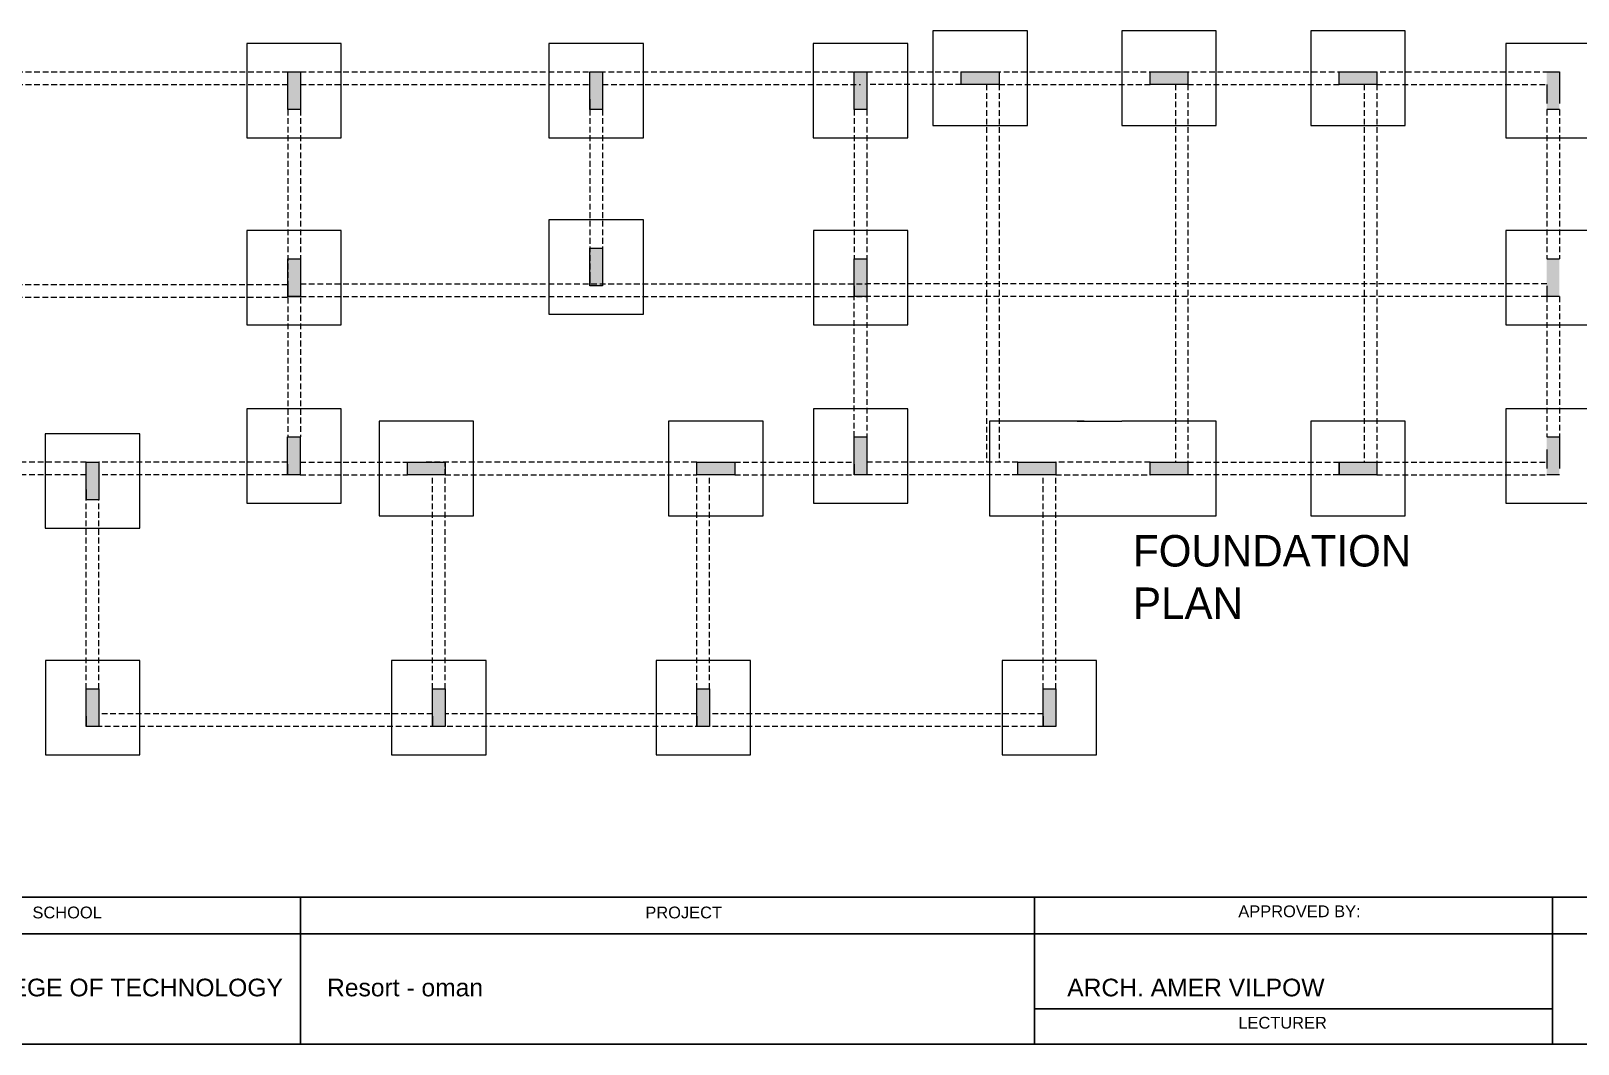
# Model space of a CAD drawing. Header units: inches. Extents: x 4 to 844, y 19 to 530.
# Drawn here: x 449 to 516.8, y 301.8 to 346.2 of the extents above; entities that cross this region are included whole.
import ezdxf

# ---------------------------------------------------------------- set-up
doc = ezdxf.new("R2010")
doc.units = ezdxf.units.IN
doc.header["$MEASUREMENT"] = 0
doc.linetypes.add('DASHED2', pattern=[0.375, 0.25, -0.125])
doc.styles.get("Standard").update_dxf_attribs({"font": 'arial.ttf'})
doc.styles.add('STYLUS', font='stylu.ttf')

msp = doc.modelspace()

# ---------------------------------------------------------------- hatches: boundary and pattern name
at = {"lineweight": 0}
h = msp.add_hatch(color=5, dxfattribs=at)
h.dxf.hatch_style = 1
h.paths.add_polyline_path([(460.24204, 342.7878), (460.79389, 342.7878), (460.79389, 344.44337), (460.24204, 344.44337)])
h = msp.add_hatch(color=5, dxfattribs=at)
h.dxf.hatch_style = 1
h.paths.add_polyline_path([(473.48465, 342.7878), (474.03651, 342.7878), (474.03651, 344.44337), (473.48465, 344.44337)])
h = msp.add_hatch(color=5, dxfattribs=at)
h.dxf.hatch_style = 1
h.paths.add_polyline_path([(485.07036, 342.7878), (485.62221, 342.7878), (485.62221, 344.44337), (485.07036, 344.44337)])
h = msp.add_hatch(color=5, dxfattribs=at)
h.dxf.hatch_style = 1
h.paths.add_polyline_path([(489.76491, 344.44337), (489.76491, 343.89152), (491.42048, 343.89152), (491.42048, 344.44337)])
h = msp.add_hatch(color=5, dxfattribs=at)
h.dxf.hatch_style = 1
h.paths.add_polyline_path([(498.04276, 344.44337), (498.04276, 343.89152), (499.69833, 343.89152), (499.69833, 344.44337)])
h = msp.add_hatch(color=5, dxfattribs=at)
h.dxf.hatch_style = 1
h.paths.add_polyline_path([(506.32061, 344.44337), (506.32061, 343.89152), (507.97618, 343.89152), (507.97618, 344.44337)])
h = msp.add_hatch(color=5, dxfattribs=at)
h.dxf.hatch_style = 1
h.paths.add_polyline_path([(515.9781, 344.44337), (515.42625, 344.44337), (515.42625, 342.7878), (515.9781, 342.7878)])
h = msp.add_hatch(color=5, dxfattribs=at)
h.dxf.hatch_style = 1
h.paths.add_polyline_path([(473.48465, 335.06181), (474.03651, 335.06181), (474.03651, 336.71738), (473.48465, 336.71738)])
h = msp.add_hatch(color=5, dxfattribs=at)
h.dxf.hatch_style = 1
h.paths.add_polyline_path([(460.24058, 334.59819), (460.79243, 334.59819), (460.79243, 336.25376), (460.24058, 336.25376)])
h = msp.add_hatch(color=5, dxfattribs=at)
h.dxf.hatch_style = 1
h.paths.add_polyline_path([(485.07413, 334.59819), (485.62598, 334.59819), (485.62598, 336.25376), (485.07413, 336.25376)])
h = msp.add_hatch(color=5, dxfattribs=at)
h.dxf.hatch_style = 1
h.paths.add_polyline_path([(515.42625, 334.59819), (515.9781, 334.59819), (515.9781, 336.25376), (515.42625, 336.25376)])
h = msp.add_hatch(color=5, dxfattribs=at)
h.dxf.hatch_style = 1
h.paths.add_polyline_path([(460.23635, 326.78396), (460.78821, 326.78396), (460.78821, 328.43953), (460.23635, 328.43953)])
h = msp.add_hatch(color=5, dxfattribs=at)
h.dxf.hatch_style = 1
h.paths.add_polyline_path([(485.07413, 326.78396), (485.62598, 326.78396), (485.62598, 328.43953), (485.07413, 328.43953)])
h = msp.add_hatch(color=5, dxfattribs=at)
h.dxf.hatch_style = 1
h.paths.add_polyline_path([(515.9781, 328.43953), (515.42625, 328.43953), (515.42625, 326.78396), (515.9781, 326.78396)])
h = msp.add_hatch(color=5, dxfattribs=at)
h.dxf.hatch_style = 1
h.paths.add_polyline_path([(451.40664, 325.68024), (451.9585, 325.68024), (451.9585, 327.33581), (451.40664, 327.33581)])
h = msp.add_hatch(color=5, dxfattribs=at)
h.dxf.hatch_style = 1
h.paths.add_polyline_path([(465.48321, 327.33581), (465.48321, 326.78396), (467.13878, 326.78396), (467.13878, 327.33581)])
h = msp.add_hatch(color=5, dxfattribs=at)
h.dxf.hatch_style = 1
h.paths.add_polyline_path([(478.17592, 327.33581), (478.17592, 326.78396), (479.83149, 326.78396), (479.83149, 327.33581)])
h = msp.add_hatch(color=5, dxfattribs=at)
h.dxf.hatch_style = 1
h.paths.add_polyline_path([(492.24826, 327.33581), (492.24826, 326.78396), (493.90383, 326.78396), (493.90383, 327.33581)])
h = msp.add_hatch(color=5, dxfattribs=at)
h.dxf.hatch_style = 1
h.paths.add_polyline_path([(498.04276, 327.33581), (498.04276, 326.78396), (499.69833, 326.78396), (499.69833, 327.33581)])
h = msp.add_hatch(color=5, dxfattribs=at)
h.dxf.hatch_style = 1
h.paths.add_polyline_path([(506.32061, 327.33581), (506.32061, 326.78396), (507.97618, 326.78396), (507.97618, 327.33581)])
h = msp.add_hatch(color=5, dxfattribs=at)
h.dxf.hatch_style = 1
h.paths.add_polyline_path([(451.41087, 315.74682), (451.96272, 315.74682), (451.96272, 317.40239), (451.41087, 317.40239)])
h = msp.add_hatch(color=5, dxfattribs=at)
h.dxf.hatch_style = 1
h.paths.add_polyline_path([(466.58693, 315.74682), (467.13878, 315.74682), (467.13878, 317.40239), (466.58693, 317.40239)])
h = msp.add_hatch(color=5, dxfattribs=at)
h.dxf.hatch_style = 1
h.paths.add_polyline_path([(478.17592, 315.74682), (478.72778, 315.74682), (478.72778, 317.40239), (478.17592, 317.40239)])
h = msp.add_hatch(color=5, dxfattribs=at)
h.dxf.hatch_style = 1
h.paths.add_polyline_path([(493.35198, 315.74682), (493.90383, 315.74682), (493.90383, 317.40239), (493.35198, 317.40239)])

# ---------------------------------------------------------------- linework, layer by layer
at = {"color": 18, "linetype": 'DASHED2', "lineweight": 0, "true_color": 0x000000}
for p, q in [((433.75145, 344.44337), (460.24204, 344.44337)), ((433.75145, 343.89152), (460.24204, 343.89152)), ((460.79389, 344.44337), (485.34628, 344.44337)), ((460.79389, 343.89152), (473.48465, 343.89152)), ((474.03651, 343.89152), (485.34628, 343.89152)), ((485.62221, 344.44337), (515.70217, 344.44337)), ((489.76491, 343.89152), (485.62221, 343.89152)), ((490.86862, 343.89152), (490.86862, 327.33581)), ((491.42048, 343.89152), (498.04276, 343.89152)), ((491.42048, 343.89152), (491.42048, 327.33581)), ((499.14647, 343.89152), (499.14647, 327.33581)), ((499.69833, 343.89152), (506.32061, 343.89152)), ((499.69833, 343.89152), (499.69833, 327.33581)), ((507.42432, 343.89152), (507.42432, 327.33581)), ((507.97618, 343.89152), (515.42625, 343.89152)), ((507.97618, 343.89152), (507.97618, 327.33581)), ((460.24204, 342.7878), (460.24204, 328.43953)), ((460.79389, 342.7878), (460.79389, 328.43953)), ((473.48465, 342.7878), (473.48465, 335.06181)), ((474.03651, 342.7878), (474.03651, 335.06181)), ((485.07036, 342.7878), (485.07036, 336.25376)), ((485.62221, 342.7878), (485.62221, 336.25376)), ((515.42625, 342.7878), (515.42625, 336.25376)), ((515.9781, 342.7878), (515.9781, 336.25376)), ((460.23635, 335.11275), (443.68815, 335.11275)), ((460.79243, 335.15004), (485.62598, 335.15004)), ((515.42625, 335.15004), (485.62598, 335.15004)), ((460.23635, 334.56089), (443.68815, 334.56089)), ((460.79243, 334.59819), (485.62598, 334.59819)), ((485.07413, 328.43953), (485.07413, 334.59819)), ((485.62598, 334.59819), (485.62598, 328.43953)), ((515.42625, 334.59819), (485.62598, 334.59819)), ((515.42625, 334.59819), (515.42625, 328.43953)), ((515.9781, 334.59819), (515.9781, 328.43953)), ((451.40664, 327.33581), (443.68815, 327.33581)), ((460.23635, 327.33581), (451.9585, 327.33581)), ((460.78821, 327.33581), (465.48321, 327.33581)), ((478.17592, 327.33581), (466.311, 327.33581)), ((467.13878, 317.40239), (467.13878, 327.33581)), ((479.83149, 327.33581), (485.07413, 327.33581)), ((492.24826, 327.33581), (485.62598, 327.33581)), ((498.04276, 327.33581), (493.90383, 327.33581)), ((499.69833, 327.33581), (506.32061, 327.33581)), ((507.97618, 327.33581), (515.42625, 327.33581)), ((451.40664, 326.78396), (443.68815, 326.78396)), ((460.23635, 326.78396), (451.9585, 326.78396)), ((460.78821, 326.78396), (465.48321, 326.78396)), ((466.58693, 317.40239), (466.58693, 326.78396)), ((467.13878, 326.78396), (478.17592, 326.78396)), ((478.17592, 317.40239), (478.17592, 326.78396)), ((478.72778, 317.40239), (478.72778, 326.78396)), ((479.83149, 326.78396), (485.07413, 326.78396)), ((492.24826, 326.78396), (485.62598, 326.78396)), ((493.35198, 317.40239), (493.35198, 326.78396)), ((493.90383, 326.78396), (498.04276, 326.78396)), ((493.90383, 317.40239), (493.90383, 326.78396)), ((506.32061, 326.78396), (499.69833, 326.78396)), ((507.97618, 326.78396), (515.42625, 326.78396)), ((451.41087, 317.40239), (451.41087, 325.68024)), ((451.96272, 317.40239), (451.96272, 325.68024)), ((466.58693, 316.29868), (451.96272, 316.29868)), ((478.17592, 316.29868), (467.13878, 316.29868)), ((493.35198, 316.29868), (478.72778, 316.29868)), ((493.35198, 315.74682), (451.96272, 315.74682))]:
    msp.add_line(p, q, dxfattribs=at)
at = {"lineweight": 0}
for p, q in [((460.24204, 344.44337), (460.79389, 344.44337)), ((460.24204, 342.7878), (460.24204, 344.44337)), ((460.79389, 344.44337), (460.79389, 342.7878)), ((473.48465, 344.44337), (474.03651, 344.44337)), ((473.48465, 342.7878), (473.48465, 344.44337)), ((474.03651, 344.44337), (474.03651, 342.7878)), ((485.07036, 344.44337), (485.62221, 344.44337)), ((485.07036, 342.7878), (485.07036, 344.44337)), ((485.62221, 344.44337), (485.62221, 342.7878)), ((489.76491, 344.44337), (491.42048, 344.44337)), ((489.76491, 343.89152), (489.76491, 344.44337)), ((491.42048, 343.89152), (489.76491, 343.89152)), ((491.42048, 344.44337), (491.42048, 343.89152)), ((498.04276, 344.44337), (499.69833, 344.44337)), ((498.04276, 343.89152), (498.04276, 344.44337)), ((499.69833, 343.89152), (498.04276, 343.89152)), ((499.69833, 344.44337), (499.69833, 343.89152)), ((506.32061, 344.44337), (507.97618, 344.44337)), ((506.32061, 343.89152), (506.32061, 344.44337)), ((507.97618, 343.89152), (506.32061, 343.89152)), ((507.97618, 344.44337), (507.97618, 343.89152)), ((515.42625, 344.44337), (515.9781, 344.44337)), ((515.42625, 343.89152), (515.42625, 343.06373)), ((473.48465, 343.25143), (473.48465, 342.7878)), ((460.79389, 342.7878), (460.24204, 342.7878)), ((474.03651, 342.7878), (473.48465, 342.7878)), ((485.62221, 342.7878), (485.07036, 342.7878)), ((515.9781, 342.7878), (515.42625, 342.7878)), ((473.48465, 336.71738), (474.03651, 336.71738)), ((473.48465, 335.06181), (473.48465, 336.71738)), ((474.03651, 336.71738), (474.03651, 335.06181)), ((460.24058, 336.25376), (460.79243, 336.25376)), ((460.24058, 334.59819), (460.24058, 336.25376)), ((460.79243, 336.25376), (460.79243, 334.59819)), ((485.07413, 336.25376), (485.62598, 336.25376)), ((485.07413, 334.59819), (485.07413, 336.25376)), ((485.62598, 336.25376), (485.62598, 334.59819)), ((515.42625, 336.25376), (515.9781, 336.25376)), ((460.24058, 335.06181), (460.24058, 334.59819)), ((460.79243, 335.06181), (460.79243, 334.60234)), ((473.48465, 335.52543), (473.48465, 335.06181)), ((474.03651, 335.06181), (473.48465, 335.06181)), ((485.07413, 335.06181), (485.07413, 334.59819)), ((515.42625, 335.06181), (515.42625, 334.59819)), ((460.79243, 334.59819), (460.24058, 334.59819)), ((485.62598, 334.59819), (485.07413, 334.59819)), ((515.9781, 334.59819), (515.42625, 334.59819)), ((460.23635, 328.43953), (460.78821, 328.43953)), ((460.23635, 326.78396), (460.23635, 328.43953)), ((460.78821, 328.43953), (460.78821, 326.78396)), ((485.07413, 328.43953), (485.62598, 328.43953)), ((485.07413, 326.78396), (485.07413, 328.43953)), ((485.62598, 328.43953), (485.62598, 326.78396)), ((515.42625, 328.43953), (515.9781, 328.43953)), ((515.42625, 327.88767), (515.42625, 327.05989)), ((451.40664, 327.33581), (451.9585, 327.33581)), ((451.40664, 325.68024), (451.40664, 327.33581)), ((451.9585, 327.33581), (451.9585, 325.68024)), ((460.23635, 327.24758), (460.23635, 326.78396)), ((465.48321, 327.33581), (467.13878, 327.33581)), ((465.48321, 326.78396), (465.48321, 327.33581)), ((467.13878, 327.33581), (467.13878, 326.78396)), ((478.17592, 327.33581), (479.83149, 327.33581)), ((478.17592, 326.78396), (478.17592, 327.33581)), ((479.83149, 327.33581), (479.83149, 326.78396)), ((485.07413, 327.24758), (485.07413, 326.78396)), ((492.24826, 327.33581), (493.90383, 327.33581)), ((492.24826, 326.78396), (492.24826, 327.33581)), ((493.90383, 327.33581), (493.90383, 326.78396)), ((498.04276, 327.33581), (499.69833, 327.33581)), ((498.04276, 326.78396), (498.04276, 327.33581)), ((499.69833, 327.33581), (499.69833, 326.78396)), ((506.32061, 327.33581), (507.97618, 327.33581)), ((506.32061, 326.78396), (506.32061, 327.33581)), ((507.97618, 327.33581), (507.97618, 326.78396)), ((460.78821, 326.78396), (460.23635, 326.78396)), ((467.13878, 326.78396), (465.48321, 326.78396)), ((479.83149, 326.78396), (478.17592, 326.78396)), ((485.62598, 326.78396), (485.07413, 326.78396)), ((493.90383, 326.78396), (492.24826, 326.78396)), ((499.69833, 326.78396), (498.04276, 326.78396)), ((507.97618, 326.78396), (506.32061, 326.78396)), ((515.9781, 326.78396), (515.42625, 326.78396)), ((451.40664, 326.14387), (451.40664, 325.68024)), ((451.9585, 325.68024), (451.40664, 325.68024)), ((451.41087, 317.40239), (451.96272, 317.40239)), ((451.41087, 315.74682), (451.41087, 317.40239)), ((451.96272, 317.40239), (451.96272, 315.74682)), ((466.58693, 317.40239), (467.13878, 317.40239)), ((466.58693, 315.74682), (466.58693, 317.40239)), ((467.13878, 317.40239), (467.13878, 315.74682)), ((478.17592, 317.40239), (478.72778, 317.40239)), ((478.17592, 315.74682), (478.17592, 317.40239)), ((478.72778, 317.40239), (478.72778, 315.74682)), ((493.35198, 317.40239), (493.90383, 317.40239)), ((493.35198, 315.74682), (493.35198, 317.40239)), ((493.90383, 317.40239), (493.90383, 315.74682)), ((451.41087, 316.21045), (451.41087, 315.74682)), ((466.58693, 316.21045), (466.58693, 315.74682)), ((478.17592, 316.21045), (478.17592, 315.74682)), ((493.35198, 316.21045), (493.35198, 315.74682)), ((451.96272, 315.74682), (451.41087, 315.74682)), ((467.13878, 315.74682), (466.58693, 315.74682)), ((478.72778, 315.74682), (478.17592, 315.74682)), ((493.90383, 315.74682), (493.35198, 315.74682))]:
    msp.add_line(p, q, dxfattribs=at)
at = {"color": 40, "lineweight": 0, "true_color": 0xf8d731}
for p, q in [((489.76491, 343.89152), (489.76491, 344.44337)), ((498.04276, 343.89152), (498.04276, 344.44337)), ((506.32061, 343.89152), (506.32061, 344.44337)), ((515.9781, 344.44337), (515.9781, 343.06373)), ((474.03651, 342.7878), (473.48465, 342.7878)), ((474.03651, 335.06181), (473.48465, 335.06181)), ((460.24058, 334.60234), (460.79243, 334.60234)), ((460.79243, 334.59819), (460.24058, 334.59819)), ((485.62598, 334.59819), (485.07413, 334.59819)), ((515.9781, 334.59819), (515.42625, 334.59819)), ((515.9781, 328.43953), (515.9781, 327.05989)), ((465.48321, 326.78396), (465.48321, 327.33581)), ((478.17592, 326.78396), (478.17592, 327.33581)), ((492.24826, 326.78396), (492.24826, 327.33581)), ((498.04276, 326.78396), (498.04276, 327.33581)), ((506.32061, 327.33581), (506.32061, 326.78396)), ((506.32061, 326.78396), (506.32061, 327.33581)), ((460.78821, 326.78396), (460.23635, 326.78396)), ((485.62598, 326.78396), (485.07413, 326.78396)), ((451.9585, 325.68024), (451.40664, 325.68024)), ((451.96272, 315.74682), (451.41087, 315.74682)), ((467.13878, 315.74682), (466.58693, 315.74682)), ((478.72778, 315.74682), (478.17592, 315.74682)), ((493.90383, 315.74682), (493.35198, 315.74682))]:
    msp.add_line(p, q, dxfattribs=at)
at = {"color": 1, "lineweight": 0}
for p, q in [((494.84305, 329.12935), (496.80108, 329.12935)), ((495.14551, 324.99042), (496.80108, 324.99042))]:
    msp.add_line(p, q, dxfattribs=at)
at = {"color": 240, "true_color": 0xed1f24}
for p, q in [((551.68661, 308.27411), (396.64954, 308.27411)), ((460.80347, 308.27411), (460.80347, 301.83212)), ((492.97396, 308.27411), (492.97396, 301.83212)), ((515.67824, 308.27411), (515.67824, 301.83212)), ((515.67824, 308.27411), (515.67824, 301.83212)), ((551.68661, 306.66361), (403.12329, 306.66361)), ((492.97396, 306.66361), (492.97396, 301.83212)), ((515.67824, 303.378), (492.97396, 303.378)), ((551.68661, 301.83212), (396.64954, 301.83212)), ((551.68661, 301.83212), (396.64954, 301.83212))]:
    msp.add_line(p, q, dxfattribs=at)
at = {"color": 1, "lineweight": 0}
for points in [[(488.52323, 342.09798), (492.66216, 342.09798), (492.66216, 346.23691), (488.52323, 346.23691)], [(496.80108, 342.09798), (500.94001, 342.09798), (500.94001, 346.23691), (496.80108, 346.23691)], [(505.07893, 342.09798), (509.21786, 342.09798), (509.21786, 346.23691), (505.07893, 346.23691)], [(458.4485, 341.54613), (462.58743, 341.54613), (462.58743, 345.68505), (458.4485, 345.68505)], [(471.69112, 341.54613), (475.83004, 341.54613), (475.83004, 345.68505), (471.69112, 345.68505)], [(483.27682, 341.54613), (487.41575, 341.54613), (487.41575, 345.68505), (483.27682, 345.68505)], [(513.63271, 341.54613), (517.77164, 341.54613), (517.77164, 345.68505), (513.63271, 345.68505)], [(471.69112, 333.82013), (475.83004, 333.82013), (475.83004, 337.95906), (471.69112, 337.95906)], [(458.44704, 333.35651), (462.58597, 333.35651), (462.58597, 337.49543), (458.44704, 337.49543)], [(483.28059, 333.35651), (487.41952, 333.35651), (487.41952, 337.49543), (483.28059, 337.49543)], [(513.63271, 333.35651), (517.77164, 333.35651), (517.77164, 337.49543), (513.63271, 337.49543)], [(458.44282, 325.54228), (462.58174, 325.54228), (462.58174, 329.68121), (458.44282, 329.68121)], [(483.28059, 325.54228), (487.41952, 325.54228), (487.41952, 329.68121), (483.28059, 329.68121)], [(513.63271, 325.54228), (517.77164, 325.54228), (517.77164, 329.68121), (513.63271, 329.68121)], [(464.24154, 324.99042), (468.38046, 324.99042), (468.38046, 329.12935), (464.24154, 329.12935)], [(476.93424, 324.99042), (481.07317, 324.99042), (481.07317, 329.12935), (476.93424, 329.12935)], [(505.07893, 324.99042), (509.21786, 324.99042), (509.21786, 329.12935), (505.07893, 329.12935)], [(449.61311, 324.43857), (453.75203, 324.43857), (453.75203, 328.57749), (449.61311, 328.57749)], [(449.61733, 314.50515), (453.75626, 314.50515), (453.75626, 318.64407), (449.61733, 318.64407)], [(464.79339, 314.50515), (468.93232, 314.50515), (468.93232, 318.64407), (464.79339, 318.64407)], [(476.38238, 314.50515), (480.52131, 314.50515), (480.52131, 318.64407), (476.38238, 318.64407)], [(491.55844, 314.50515), (495.69737, 314.50515), (495.69737, 318.64407), (491.55844, 318.64407)]]:
    msp.add_lwpolyline(points, close=True, dxfattribs=at)
for points in [[(495.14551, 329.12935), (491.00659, 329.12935), (491.00659, 324.99042), (495.14551, 324.99042)], [(496.80108, 324.99042), (500.94001, 324.99042), (500.94001, 329.12935), (496.80108, 329.12935)]]:
    msp.add_lwpolyline(points, dxfattribs=at)

# ---------------------------------------------------------------- texts
at = {"color": 18, "true_color": 0x000000}
for s, height, p in [('APPROVED BY:', 0.5153587, (501.90698, 307.39284)), ('SCHOOL', 0.515359, (449.05062, 307.34124)), ('PROJECT', 0.515359, (475.91491, 307.34124)), ('LECTURER', 0.515359, (501.90698, 302.50897))]:
    msp.add_text(s, height=height, dxfattribs=at).set_placement(p)
at = {"color": 3}
for s, p in [('IBRA COLLEGE OF TECHNOLOGY', (442.4486, 303.92407)), ('Resort - oman', (461.96188, 303.92407)), ('ARCH. AMER VILPOW', (494.40627, 303.92407))]:
    msp.add_text(s, height=0.773038, dxfattribs=at).set_placement(p)
at = {"lineweight": 0, "insert": (497.2907, 324.14318), "char_height": 1.3796418, "attachment_point": 1, "style": 'STYLUS'}
msp.add_mtext_dynamic_manual_height_columns('FOUNDATION PLAN ', width=16.1654882, gutter_width=2.12639, heights=[0], dxfattribs=at)

doc.saveas('drawing.dxf')
